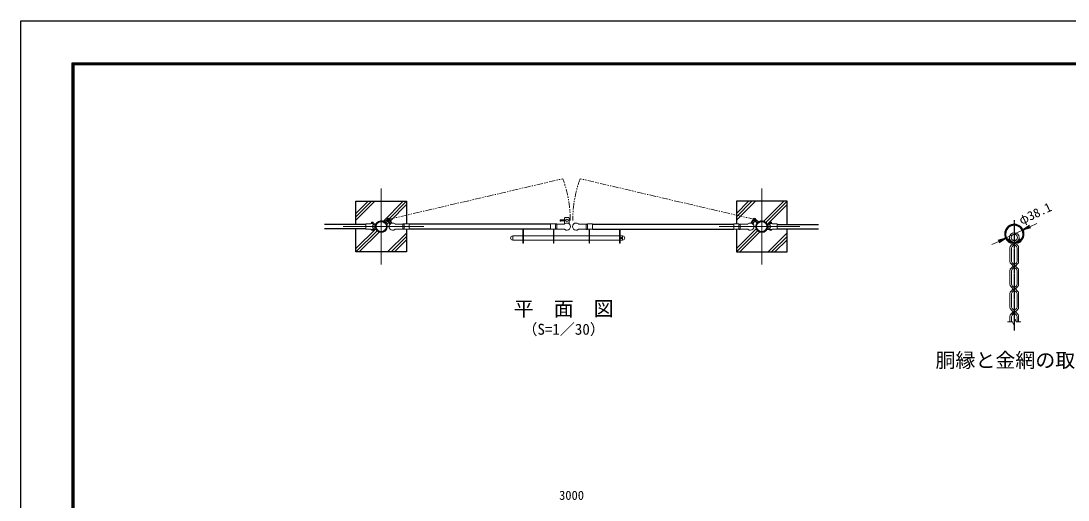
# Model space of a CAD drawing. Units: millimetres, scale not verified. Extents: x -6300 to 6300, y -4455 to 4455.
# Drawn here: x -6300 to 1955, y 674 to 4455 of the extents above; entities that cross this region are included whole.
import ezdxf
from ezdxf.enums import TextEntityAlignment as Align

# ---------------------------------------------------------------- set-up
doc = ezdxf.new("R2010")
doc.units = ezdxf.units.MM
doc.header["$LTSCALE"] = 20
doc.header["$PDMODE"] = 32
doc.header["$PDSIZE"] = 10
for name, pattern in [('USER1', [50.8, 31.75, -6.35, 6.35, -6.35]), ('USER2', [5, 2.5, -0.5, 0.5, -0.5, 0.5, -0.5]), ('USER4', [1.125, 0.75, -0.125, 0.125, -0.125])]:
    doc.linetypes.add(name, pattern=pattern)
for name, color, linetype, lineweight in [('0-0_D-TTL-TXT', 7, 'Continuous', 25), ('0-1_D-STR1', 1, 'Continuous', 25), ('0-2_D-BMK', 2, 'USER1', 13), ('0-3_D-STR4', 7, 'Continuous', 25), ('0-5_D-DCR-HCH', 7, 'Continuous', 13), ('0-6_D-STR3', 3, 'Continuous', 13), ('0-7_0', 3, 'Continuous', 25), ('0-8_D-STR-DIM', 7, 'Continuous', 13), ('0-A_D-STR2', 7, 'Continuous', 13), ('0-C_中心線', 1, 'USER4', 25), ('0-D_1', 7, 'Continuous', 25), ('0-F_D-TTL', 7, 'Continuous', 25)]:
    doc.layers.add(name, color=color, linetype=linetype, lineweight=lineweight)
doc.layers.add('0-9_Defpoints', color=7, linetype='Continuous')
doc.styles.add('ＭＳ ゴシック', font='')
doc.styles.get('ＭＳ ゴシック').set_extended_font_data('MS Gothic')

# ---------------------------------------------------------------- blocks, each defined once
blk = doc.blocks.new('_Open')
at = {"layer": '0-7_0', "color": 7}
blk.add_line((-20, 3.333), (0, 0), dxfattribs=at)
blk.add_lwpolyline([(-20, -3.333), (0, 0), (-20, 0)], dxfattribs=at)

msp = doc.modelspace()

# ---------------------------------------------------------------- linework, layer by layer
at = {"layer": '0-1_D-STR1'}
for p, q in [((-3580.91, 2849.93), (-3907.59, 2849.93)), ((-3580.91, 2814.93), (-3907.59, 2814.93)), ((-3279.91, 2851.1), (-3289.86, 2851.1)), ((-3279.91, 2813.1), (-3289.86, 2813.1)), ((-2125.71, 2851.1), (-3239.91, 2851.1)), ((-2125.71, 2813.1), (-3239.91, 2813.1)), ((-2075.66, 2851.1), (-2085.71, 2851.1)), ((-2075.66, 2813.1), (-2085.71, 2813.1)), ((-1843.16, 2851.1), (-1833.11, 2851.1)), ((-1843.16, 2813.1), (-1833.11, 2813.1)), ((-1793.11, 2851.1), (-678.91, 2851.1)), ((-1793.11, 2813.1), (-678.91, 2813.1)), ((-638.91, 2851.1), (-628.96, 2851.1)), ((-638.91, 2813.1), (-628.96, 2813.1)), ((-337.91, 2849.93), (-11.23, 2849.93)), ((-337.91, 2814.93), (-11.23, 2814.93)), ((1489.34, 2735.37), (1484.8, 2730.83)), ((1504.69, 2710.94), (1484.8, 2730.83)), ((1509.87, 2714.83), (1489.34, 2735.37)), ((1554.01, 2714.4), (1574.55, 2734.94)), ((1559.2, 2710.51), (1579.09, 2730.4)), ((1574.55, 2734.94), (1579.09, 2730.4))]:
    msp.add_line(p, q, dxfattribs=at)
for centre, radius in [((-3459.41, 2832.1), 44.55), ((-3459.41, 2832.1), 41.35), ((-459.41, 2832.1), 44.55), ((-459.41, 2832.1), 41.35)]:
    msp.add_circle(centre, radius, dxfattribs=at)
for centre, radius, start, end in [((1531.9, 2773.42), 76.2, 292.92905, 245.65784), ((1531.9, 2773.42), 69.78, 294.33545, 245.82672), ((1503.82, 2711.37), 8.02, 245.55145, 10.65768), ((1559.97, 2711.34), 8.02, 169.34225, 276.63837)]:
    msp.add_arc(centre, radius, start, end, dxfattribs=at)
at = {"layer": '0-2_D-BMK', "linetype": 'USER2'}
for p, q in [((-3402.38, 2889.13), (-2027.44, 3209.92)), ((-516.44, 2889.13), (-1891.38, 3209.92))]:
    msp.add_line(p, q, dxfattribs=at)
at = {"layer": '0-2_D-BMK'}
for p, q in [((-3459.41, 2532.1), (-3459.41, 3132.1)), ((-459.41, 2532.1), (-459.41, 3132.1)), ((-3759.41, 2832.1), (-3109.41, 2832.1)), ((-159.41, 2832.1), (-809.41, 2832.1))]:
    msp.add_line(p, q, dxfattribs=at)
at = {"layer": '0-2_D-BMK', "linetype": 'USER2'}
for centre, start, end in [((-2929.09, 2879.89), 0.03308, 20.10396), ((-989.73, 2879.89), 159.89604, 179.96692)]:
    msp.add_arc(centre, 960.15, start, end, dxfattribs=at)
at = {"layer": '0-3_D-STR4'}
for p, q in [((-3659.41, 3032.1), (-3259.41, 3032.1)), ((-3659.41, 2849.93), (-3659.41, 3032.1)), ((-3259.41, 3032.1), (-3259.41, 2853.4)), ((-659.41, 3032.1), (-659.41, 2853.4)), ((-259.41, 3032.1), (-659.41, 3032.1)), ((-259.41, 2849.93), (-259.41, 3032.1)), ((-3259.41, 2810.8), (-3259.41, 2632.1))]:
    msp.add_line(p, q, dxfattribs=at)
for points in [[(-3259.41, 2632.1), (-3659.41, 2632.1), (-3659.41, 2814.93)], [(-659.41, 2810.8), (-659.41, 2632.1), (-259.41, 2632.1), (-259.41, 2814.93)]]:
    msp.add_lwpolyline(points, dxfattribs=at)
at = {"layer": '0-5_D-DCR-HCH'}
for p, q in [((-3659.41, 2882.71), (-3510.03, 3032.1)), ((-3659.41, 2909.23), (-3536.54, 3032.1)), ((-3659.41, 2935.75), (-3563.06, 3032.1)), ((-3442.31, 2875.72), (-3285.93, 3032.1)), ((-3394.75, 2896.76), (-3259.41, 3032.1)), ((-3387.33, 2877.66), (-3259.41, 3005.58)), ((-659.41, 2883.14), (-510.03, 3032.53)), ((-659.41, 2909.66), (-536.54, 3032.53)), ((-659.41, 2936.17), (-563.06, 3032.53)), ((-442.62, 2875.84), (-285.93, 3032.53)), ((-426.5, 2865.44), (-259.41, 3032.53)), ((-410.59, 2854.83), (-259.41, 3006.01)), ((-3659.41, 2658.62), (-3503.03, 2815)), ((-3415.79, 2849.2), (-3398.02, 2866.97)), ((-659.41, 2659.04), (-503.15, 2815.31)), ((-3659.41, 2632.1), (-3492.54, 2798.97)), ((-3632.89, 2632.1), (-3476.51, 2788.48)), ((-3408.8, 2632.1), (-3259.41, 2781.48)), ((-3382.28, 2632.1), (-3259.41, 2754.97)), ((-3355.76, 2632.1), (-3259.41, 2728.45)), ((-659.41, 2632.53), (-492.75, 2799.19)), ((-632.89, 2632.53), (-476.82, 2788.6)), ((-408.8, 2632.53), (-259.41, 2781.91)), ((-382.28, 2632.53), (-259.41, 2755.39)), ((-355.76, 2632.53), (-259.41, 2728.88)), ((-3658.99, 2632.1), (-3659.41, 2632.53)), ((-259.84, 2632.1), (-259.41, 2632.53))]:
    msp.add_line(p, q, dxfattribs=at)
at = {"layer": '0-6_D-STR3'}
for p, q in [((-2009.66, 2904.39), (-2014.66, 2899.39)), ((-2014.66, 2853.34), (-2014.66, 2899.39)), ((-1981.66, 2904.39), (-2009.66, 2904.39)), ((-1976.66, 2899.39), (-1981.66, 2904.39)), ((-1976.66, 2853.34), (-1976.66, 2899.39)), ((-3580.91, 2811.93), (-3580.91, 2852.93)), ((-3540.91, 2852.93), (-3580.91, 2852.93)), ((-3540.91, 2811.93), (-3580.91, 2811.93)), ((-3540.91, 2852.93), (-3540.91, 2854.43)), ((-3540.91, 2810.43), (-3540.91, 2811.93)), ((-3520.91, 2856.43), (-3538.91, 2856.43)), ((-3520.91, 2808.43), (-3538.91, 2808.43)), ((-3537.18, 2856.43), (-3537.18, 2866.88)), ((-3537.18, 2856.43), (-3522.64, 2856.43)), ((-3535.66, 2808.43), (-3537.18, 2808.43)), ((-3537.18, 2808.43), (-3537.18, 2804.22)), ((-3537.18, 2808.43), (-3522.64, 2808.43)), ((-3524.45, 2867.42), (-3535.36, 2867.42)), ((-3533.55, 2856.43), (-3533.55, 2866.88)), ((-3533.55, 2808.43), (-3533.55, 2804.22)), ((-3532.55, 2867.45), (-3527.27, 2867.45)), ((-3526.27, 2856.43), (-3526.27, 2866.88)), ((-3526.27, 2808.43), (-3526.27, 2804.22)), ((-3515.66, 2849.93), (-3524.88, 2849.93)), ((-3515.66, 2849.93), (-3524.88, 2849.93)), ((-3515.66, 2814.93), (-3524.88, 2814.93)), ((-3515.66, 2814.93), (-3524.88, 2814.93)), ((-3524.16, 2808.43), (-3522.64, 2808.43)), ((-3501.57, 2852.53), (-3523.49, 2852.53)), ((-3501.57, 2852.53), (-3523.49, 2852.53)), ((-3501.89, 2812.33), (-3523.49, 2812.33)), ((-3522.64, 2856.43), (-3522.64, 2866.88)), ((-3522.64, 2808.43), (-3522.64, 2804.22)), ((-3502.86, 2854.83), (-3522.05, 2854.83)), ((-3500.38, 2854.83), (-3522.05, 2854.83)), ((-3500.74, 2810.03), (-3522.05, 2810.03)), ((-3515.66, 2814.93), (-3515.66, 2849.93)), ((-3430.49, 2871.35), (-3416.6, 2885.24)), ((-3429.82, 2868.76), (-3413.56, 2885.03)), ((-3422.75, 2861.69), (-3429.82, 2868.76)), ((-3420.16, 2861.02), (-3406.27, 2874.91)), ((-3414.97, 2883.61), (-3416.6, 2885.24)), ((-3406.48, 2877.96), (-3413.56, 2885.03)), ((-3406.27, 2874.91), (-3407.9, 2876.54)), ((-3401.31, 2877.27), (-3392.65, 2882.27)), ((-3388.81, 2855.62), (-3380.15, 2860.62)), ((-3346.44, 2851.8), (-3289.46, 2851.8)), ((-3346.44, 2812.4), (-3289.46, 2812.4)), ((-3289.46, 2851.8), (-3289.46, 2812.4)), ((-3239.91, 2853.4), (-3279.91, 2853.4)), ((-3279.91, 2810.8), (-3279.91, 2853.4)), ((-3239.91, 2810.8), (-3279.91, 2810.8)), ((-3239.91, 2810.8), (-3239.91, 2853.4)), ((-2342.81, 2702.2), (-2342.81, 2813.2)), ((-2338.31, 2702.2), (-2338.31, 2813.2)), ((-2085.71, 2853.4), (-2125.71, 2853.4)), ((-2125.71, 2810.8), (-2125.71, 2853.4)), ((-2085.71, 2810.8), (-2125.71, 2810.8)), ((-2102.31, 2702.2), (-2102.31, 2810.8)), ((-2097.81, 2702.2), (-2097.81, 2810.8)), ((-2085.71, 2810.8), (-2085.71, 2853.4)), ((-2018.68, 2851.8), (-2075.66, 2851.8)), ((-2075.66, 2851.8), (-2075.66, 2812.4)), ((-2018.68, 2812.4), (-2075.66, 2812.4)), ((-2043.16, 2886.39), (-2049.16, 2886.39)), ((-2043.16, 2876.39), (-2043.16, 2886.39)), ((-2014.66, 2884.39), (-2043.16, 2884.39)), ((-2014.66, 2878.39), (-2043.16, 2878.39)), ((-1900.14, 2851.8), (-1843.16, 2851.8)), ((-1900.14, 2812.4), (-1843.16, 2812.4)), ((-1843.16, 2851.8), (-1843.16, 2812.4)), ((-1833.11, 2853.4), (-1793.11, 2853.4)), ((-1833.11, 2810.8), (-1833.11, 2853.4)), ((-1833.11, 2810.8), (-1793.11, 2810.8)), ((-1821.01, 2702.2), (-1821.01, 2810.8)), ((-1816.51, 2702.2), (-1816.51, 2810.8)), ((-1793.11, 2810.8), (-1793.11, 2853.4)), ((-1580.51, 2702.1), (-1580.51, 2813.1)), ((-1576.01, 2702.1), (-1576.01, 2813.1)), ((-678.91, 2853.4), (-638.91, 2853.4)), ((-678.91, 2810.8), (-678.91, 2853.4)), ((-678.91, 2810.8), (-638.91, 2810.8)), ((-638.91, 2810.8), (-638.91, 2853.4)), ((-572.38, 2851.8), (-629.36, 2851.8)), ((-629.36, 2851.8), (-629.36, 2812.4)), ((-572.38, 2812.4), (-629.36, 2812.4)), ((-530.01, 2855.62), (-538.67, 2860.62)), ((-517.51, 2877.27), (-526.17, 2882.27)), ((-512.55, 2874.91), (-510.92, 2876.54)), ((-498.66, 2861.02), (-512.55, 2874.91)), ((-512.34, 2877.96), (-505.27, 2885.03)), ((-489, 2868.76), (-505.27, 2885.03)), ((-503.85, 2883.61), (-502.23, 2885.24)), ((-488.33, 2871.35), (-502.23, 2885.24)), ((-496.07, 2861.69), (-489, 2868.76)), ((-418.45, 2854.83), (-396.77, 2854.83)), ((-418.08, 2810.03), (-396.77, 2810.03)), ((-417.25, 2852.53), (-395.33, 2852.53)), ((-417.25, 2852.53), (-395.33, 2852.53)), ((-416.93, 2812.33), (-395.33, 2812.33)), ((-415.97, 2854.83), (-396.77, 2854.83)), ((-403.16, 2814.93), (-403.16, 2849.93)), ((-403.16, 2849.93), (-393.94, 2849.93)), ((-403.16, 2849.93), (-393.94, 2849.93)), ((-403.16, 2814.93), (-393.94, 2814.93)), ((-403.16, 2814.93), (-393.94, 2814.93)), ((-397.91, 2856.43), (-379.91, 2856.43)), ((-397.91, 2808.43), (-379.91, 2808.43)), ((-396.19, 2856.43), (-396.19, 2866.88)), ((-381.64, 2856.43), (-396.19, 2856.43)), ((-394.66, 2808.43), (-396.19, 2808.43)), ((-396.19, 2808.43), (-396.19, 2804.22)), ((-381.64, 2808.43), (-396.19, 2808.43)), ((-394.37, 2867.42), (-383.46, 2867.42)), ((-392.55, 2856.43), (-392.55, 2866.88)), ((-392.55, 2808.43), (-392.55, 2804.22)), ((-386.28, 2867.45), (-391.55, 2867.45)), ((-385.28, 2856.43), (-385.28, 2866.88)), ((-385.28, 2808.43), (-385.28, 2804.22)), ((-383.17, 2808.43), (-381.64, 2808.43)), ((-381.64, 2856.43), (-381.64, 2866.88)), ((-381.64, 2808.43), (-381.64, 2804.22)), ((-377.91, 2852.93), (-377.91, 2854.43)), ((-377.91, 2852.93), (-337.91, 2852.93)), ((-377.91, 2811.93), (-337.91, 2811.93)), ((-377.91, 2810.43), (-377.91, 2811.93)), ((-337.91, 2811.93), (-337.91, 2852.93)), ((-3535.36, 2803.69), (-3524.45, 2803.69)), ((-2423.06, 2759.2), (-2423.06, 2725.2)), ((-2423.06, 2759.2), (-2423.06, 2725.2)), ((-2342.81, 2759.2), (-2423.06, 2759.2)), ((-2342.81, 2725.2), (-2423.06, 2725.2)), ((-2102.31, 2759.2), (-2338.31, 2759.2)), ((-2102.31, 2725.2), (-2338.31, 2725.2)), ((-1821.01, 2759.2), (-2097.81, 2759.2)), ((-1821.01, 2725.2), (-2097.81, 2725.2)), ((-1580.51, 2759.1), (-1816.51, 2759.2)), ((-1580.51, 2725.1), (-1816.51, 2725.2)), ((-1557.06, 2759.2), (-1576.01, 2759.1)), ((-1557.06, 2725.2), (-1576.01, 2725.1)), ((-1557.06, 2759.2), (-1557.06, 2725.2)), ((-383.46, 2803.69), (-394.37, 2803.69)), ((-2338.31, 2702.2), (-2342.81, 2702.2)), ((-2102.31, 2702.2), (-2097.81, 2702.2)), ((-1816.51, 2702.2), (-1821.01, 2702.2)), ((-1580.51, 2702.1), (-1576.01, 2702.1))]:
    msp.add_line(p, q, dxfattribs=at)
msp.add_lwpolyline([(-2043.16, 2876.39), (-2049.16, 2876.39), (-2049.16, 2886.39)], dxfattribs=at)
for centre, radius in [((-3402.38, 2889.13), 10.8), ((-3402.38, 2889.13), 6.3), ((-1995.66, 2881.39), 10), ((-516.44, 2889.13), 10.8), ((-516.44, 2889.13), 6.3), ((-1565.06, 2742.2), 5)]:
    msp.add_circle(centre, radius, dxfattribs=at)
for centre, radius, start, end in [((-3538.91, 2854.43), 2, 90, 180), ((-3538.91, 2810.43), 2, 180, 270), ((-3538.91, 2810.43), 2, 180, 270), ((-3535.36, 2864.07), 3.35, 57.13278, 122.86722), ((-3529.91, 2854.82), 12.6, 73.22135, 106.77865), ((-3488.91, 2832.43), 40, 143.1301, 216.8699), ((-3524.45, 2864.07), 3.35, 57.13278, 122.86722), ((-3459.41, 2832.1), 46.85, 56.26344, 33.73656), ((-3432.11, 2872.97), 4.6, 236.26344, 315), ((-3432.11, 2872.97), 2.3, 236.26344, 315), ((-3418.54, 2859.4), 4.6, 135, 213.73656), ((-3418.54, 2859.4), 2.3, 135, 213.73656), ((-3369.46, 2832.1), 28.5, 48.15288, 311.84712), ((-3346.44, 2857.8), 6, 228.15288, 270), ((-3346.44, 2806.4), 6, 90, 131.84712), ((-2018.68, 2857.8), 6, 270, 311.84712), ((-2018.68, 2806.4), 6, 48.15288, 90), ((-1995.66, 2832.1), 28.5, 228.15288, 131.84712), ((-1923.16, 2832.1), 28.5, 48.15288, 311.84712), ((-1900.14, 2857.8), 6, 228.15288, 270), ((-1900.14, 2806.4), 6, 90, 131.84712), ((-572.38, 2857.8), 6, 270, 311.84712), ((-572.38, 2806.4), 6, 48.15288, 90), ((-549.36, 2832.1), 28.5, 228.15288, 131.84712), ((-459.41, 2832.1), 46.85, 146.26344, 123.73656), ((-500.28, 2859.4), 2.3, 326.26344, 45), ((-500.28, 2859.4), 4.6, 326.26344, 45), ((-486.71, 2872.97), 4.6, 225, 303.73656), ((-486.71, 2872.97), 2.3, 225, 303.73656), ((-429.91, 2832.43), 40, 323.1301, 36.8699), ((-394.37, 2864.07), 3.35, 57.13278, 122.86722), ((-388.91, 2854.82), 12.6, 73.22135, 106.77865), ((-383.46, 2864.07), 3.35, 57.13278, 122.86722), ((-379.91, 2854.43), 2, 0, 90), ((-379.91, 2810.43), 2, 270, 0), ((-379.91, 2810.43), 2, 270, 0), ((-3535.36, 2807.04), 3.35, 237.13278, 302.86722), ((-3529.91, 2810), 8.34, 229.17302, 310.82698), ((-3529.91, 2816.28), 12.6, 253.22135, 286.77865), ((-3524.45, 2807.04), 3.35, 237.13278, 302.86722), ((-2423.06, 2742.2), 17, 90, 270), ((-1557.06, 2742.2), 17, 270, 90), ((-394.37, 2807.04), 3.35, 237.13278, 302.86722), ((-388.91, 2810), 8.34, 229.17302, 310.82698), ((-388.91, 2816.28), 12.6, 253.22135, 286.77865), ((-383.46, 2807.04), 3.35, 237.13278, 302.86722)]:
    msp.add_arc(centre, radius, start, end, dxfattribs=at)
at = {"layer": '0-7_0'}
for p, q in [((-3422.75, 2861.69), (-3406.48, 2877.96)), ((-3402.31, 2874.39), (-3400.31, 2875.54)), ((-3389.56, 2852.31), (-3402.31, 2874.39)), ((-3401.31, 2877.27), (-3387.82, 2853.9)), ((-3392.65, 2882.27), (-3379.16, 2858.9)), ((-3391.65, 2880.54), (-3389.66, 2881.69)), ((-3376.91, 2859.61), (-3389.66, 2881.69)), ((-541.91, 2859.61), (-529.16, 2881.69)), ((-526.17, 2882.27), (-539.67, 2858.9)), ((-517.51, 2877.27), (-531, 2853.9)), ((-529.27, 2852.31), (-516.52, 2874.39)), ((-527.17, 2880.54), (-529.16, 2881.69)), ((-516.52, 2874.39), (-518.51, 2875.54)), ((-496.07, 2861.69), (-512.34, 2877.96))]:
    msp.add_line(p, q, dxfattribs=at)
at = {"layer": '0-8_D-STR-DIM'}
for p, q in [((1655.27, 2831.13), (1709.61, 2856.55)), ((1462.87, 2741.14), (1600.92, 2805.71)), ((1408.53, 2715.71), (1354.18, 2690.29))]:
    msp.add_line(p, q, dxfattribs=at)
at = {"layer": '0-9_Defpoints'}
for p in [(1600.92, 2805.71), (1462.87, 2741.14)]:
    msp.add_point(p, dxfattribs=at)
at = {"layer": '0-A_D-STR2'}
for p, q in [((1497.72, 2664.8), (1497.72, 2557.61)), ((1505.94, 2684.65), (1522.73, 2701.44)), ((1522.73, 2701.44), (1509.43, 2714.74)), ((1510.55, 2664.47), (1510.55, 2557.95)), ((1522.73, 2701.44), (1529.18, 2707.9)), ((1548.36, 2675.81), (1531.81, 2692.37)), ((1557.67, 2684.65), (1540.88, 2701.44)), ((1553.06, 2664.47), (1553.06, 2557.95)), ((1565.9, 2664.8), (1565.9, 2557.61)), ((1497.72, 2484.33), (1497.72, 2377.14)), ((1531.81, 2511.9), (1505.94, 2537.76)), ((1505.94, 2504.18), (1522.73, 2520.97)), ((1510.55, 2484), (1510.55, 2377.47)), ((1540.88, 2520.97), (1515.25, 2546.6)), ((1515.25, 2495.34), (1531.81, 2511.9)), ((1531.81, 2530.05), (1548.36, 2546.6)), ((1548.36, 2495.34), (1531.81, 2511.9)), ((1540.88, 2520.97), (1557.67, 2537.76)), ((1557.67, 2504.18), (1540.88, 2520.97)), ((1553.06, 2484), (1553.06, 2377.47)), ((1565.9, 2484.33), (1565.9, 2377.14)), ((1531.81, 2331.42), (1505.94, 2357.29)), ((1505.94, 2323.71), (1522.73, 2340.5)), ((1540.88, 2340.5), (1515.25, 2366.13)), ((1515.25, 2314.87), (1531.81, 2331.42)), ((1531.81, 2349.57), (1548.36, 2366.13)), ((1548.36, 2314.87), (1531.81, 2331.42)), ((1540.88, 2340.5), (1557.67, 2357.29)), ((1557.67, 2323.71), (1540.88, 2340.5)), ((1497.72, 2303.85), (1497.72, 2196.67)), ((1510.55, 2303.52), (1510.55, 2197)), ((1553.06, 2303.52), (1553.06, 2197)), ((1565.9, 2303.85), (1565.9, 2196.67)), ((1531.81, 2150.95), (1505.94, 2176.82)), ((1505.94, 2143.23), (1522.73, 2160.02)), ((1540.88, 2160.02), (1515.25, 2185.66)), ((1531.81, 2169.1), (1548.36, 2185.66)), ((1548.36, 2134.39), (1531.81, 2150.95)), ((1540.88, 2160.02), (1557.67, 2176.82)), ((1557.67, 2143.23), (1540.88, 2160.02)), ((1478.15, 2081.43), (1516.99, 2081.43)), ((1497.72, 2123.38), (1497.72, 2081.43)), ((1510.55, 2123.05), (1510.55, 2081.43)), ((1524.4, 2061.08), (1516.99, 2081.43)), ((1524.4, 2061.08), (1539.21, 2101.78)), ((1539.21, 2101.78), (1546.62, 2081.43)), ((1546.62, 2081.43), (1583.52, 2081.43)), ((1553.06, 2123.05), (1553.06, 2081.43)), ((1565.9, 2123.38), (1565.9, 2081.43))]:
    msp.add_line(p, q, dxfattribs=at)
msp.add_lwpolyline([(1515.25, 2675.81), (1531.81, 2692.37), (1554.18, 2714.74)], dxfattribs=at)
for centre, radius in [((1531.81, 2745.91), 38.1), ((1531.81, 2745.91), 25.27), ((1531.81, 2726.26), 5.21)]:
    msp.add_circle(centre, radius, dxfattribs=at)
for centre, radius, start, end in [((1525.79, 2664.8), 28.07, 134.99994, 179.99992), ((1526.59, 2664.47), 16.04, 134.99994, 179.99992), ((1537.02, 2664.47), 16.04, 0, 45.00122), ((1537.82, 2664.8), 28.07, 0, 44.99998), ((1525.79, 2557.61), 28.07, 179.99992, 225.00006), ((1525.79, 2484.33), 28.07, 134.99994, 179.99992), ((1526.59, 2557.95), 16.04, 179.99992, 225.0013), ((1526.59, 2484), 16.04, 134.99994, 179.99992), ((1537.02, 2557.95), 16.04, 315.00125, 0), ((1537.02, 2484), 16.04, 0, 45.00122), ((1537.82, 2557.61), 28.07, 315.00003, 0), ((1537.82, 2484.33), 28.07, 0, 44.99998), ((1525.79, 2377.14), 28.07, 179.99992, 225.00006), ((1525.79, 2303.85), 28.07, 134.99994, 179.99992), ((1526.59, 2377.47), 16.04, 179.99992, 225.0013), ((1526.59, 2303.52), 16.04, 134.99994, 179.99992), ((1537.02, 2377.47), 16.04, 315.00125, 0), ((1537.02, 2303.52), 16.04, 0, 45.00122), ((1537.82, 2377.14), 28.07, 315.00003, 0), ((1537.82, 2303.85), 28.07, 0, 44.99998), ((1525.79, 2196.67), 28.07, 179.99992, 225.00006), ((1526.59, 2197), 16.04, 179.99992, 225.0013), ((1537.02, 2197), 16.04, 315.00125, 0), ((1537.82, 2196.67), 28.07, 315.00003, 0), ((1525.79, 2123.38), 28.07, 134.99994, 179.99992), ((1526.59, 2123.05), 16.04, 134.99994, 179.99992), ((1537.02, 2123.05), 16.04, 0, 45.00122), ((1537.82, 2123.38), 28.07, 0, 44.99998)]:
    msp.add_arc(centre, radius, start, end, dxfattribs=at)
at = {"layer": '0-C_中心線'}
msp.add_line((1531.81, 2883.34), (1531.81, 2013.72), dxfattribs=at)
at = {"layer": '0-D_1'}
msp.add_line((1515.25, 2134.39), (1531.81, 2150.95), dxfattribs=at)
at = {"layer": '0-F_D-TTL', "color": 2}
msp.add_lwpolyline([(-6300, 4455), (6300, 4455), (6300, -4455), (-6300, -4455)], close=True, dxfattribs=at)
at = {"layer": '0-F_D-TTL'}
for points in [[(-5895, 4125), (5895, 4125), (5895, -4125), (-5895, -4125)], [(-5891.25, 4121.25), (5891.25, 4121.25), (5891.25, -4121.25), (-5891.25, -4121.25)], [(-5887.5, 4117.5), (5887.5, 4117.5), (5887.5, -4117.5), (-5887.5, -4117.5)], [(-5883.75, 4113.75), (5883.75, 4113.75), (5883.75, -4113.75), (-5883.75, -4113.75)], [(-5880, 4110), (5880, 4110), (5880, -4110), (-5880, -4110)]]:
    msp.add_lwpolyline(points, close=True, dxfattribs=at)

# ---------------------------------------------------------------- block references
at = {"layer": '0-8_D-STR-DIM', "xscale": 3, "yscale": 3}
for p, rotation in [((1600.92, 2805.71), 205.06903), ((1462.87, 2741.14), 25.06903)]:
    msp.add_blockref('_Open', p, dxfattribs=dict(at, rotation=rotation))

# ---------------------------------------------------------------- texts
at = {"layer": '0-0_D-TTL-TXT', "style": 'ＭＳ ゴシック'}
for s, height, p in [('平\u3000面\u3000図', 115.4, (-2414.39, 2092.68)), ('（S=1／30）', 86.66, (-2346.17, 1952.89)), ('胴縁と金網の取合図', 115.4, (910.18, 1685.61))]:
    msp.add_text(s, height=height, dxfattribs=at).set_placement(p, align=Align.BOTTOM_LEFT)
at = {"layer": '0-8_D-STR-DIM', "style": 'ＭＳ ゴシック'}
msp.add_text('φ38.1', height=72.14, rotation=25.069, dxfattribs=at).set_placement((1597.55, 2825.96), align=Align.BOTTOM_LEFT)
msp.add_text('3000', height=72.14, dxfattribs=at).set_placement((-2057.1, 654.33), align=Align.BOTTOM_LEFT)

doc.saveas('drawing.dxf')
